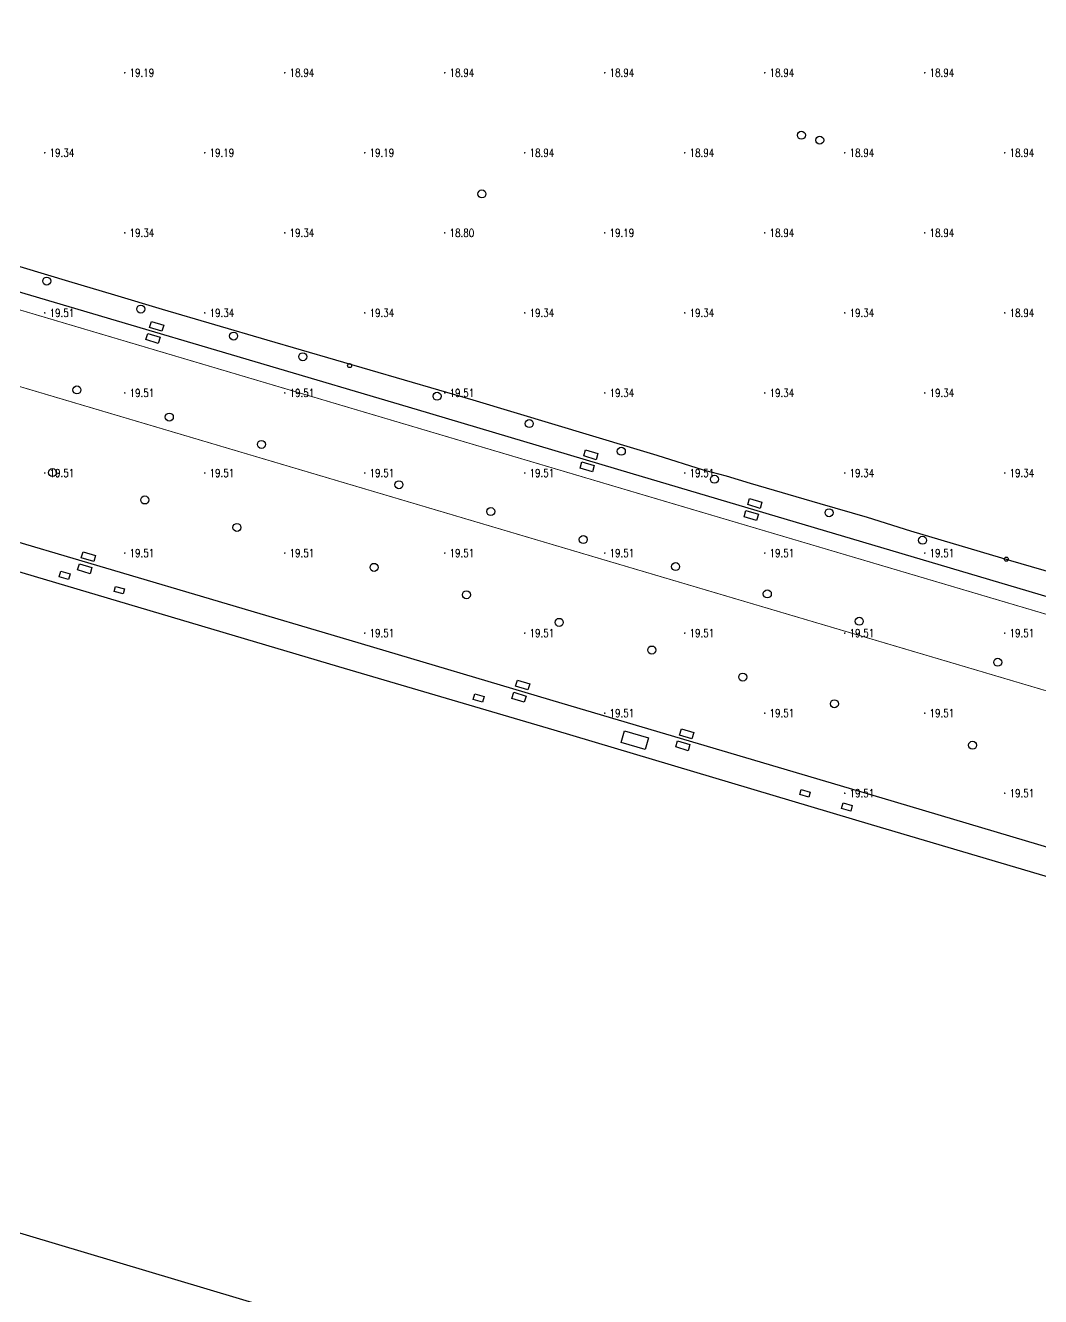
# Model space of a CAD drawing. Extents: x 404846 to 408477, y 3390929 to 3392894.
# Drawn here: x 405548.9 to 405675.8, y 3391671.5 to 3391830.3 of the extents above; entities that cross this region are included whole.
import ezdxf
from ezdxf.enums import TextEntityAlignment as Align

# ---------------------------------------------------------------- set-up
doc = ezdxf.new("R2010")
doc.units = 0
doc.header["$LTSCALE"] = 0.5
doc.layers.get('0').update_dxf_attribs({"linetype": 'CONTINUOUS'})
for name, color, linetype in [('3221', 6, 'CONTINUOUS'), ('DLSS', 4, 'CONTINUOUS'), ('FZTZ', 7, 'CONTINUOUS'), ('GCD', 1, 'CONTINUOUS'), ('GXYZ', 2, 'CONTINUOUS'), ('JMD', 6, 'CONTINUOUS'), ('作业范围', 7, 'CONTINUOUS')]:
    doc.layers.add(name, color=color, linetype=linetype)
doc.styles.add('HZ', font='rs.shx', dxfattribs={"width": 0.8, "bigfont": 'hztxt.shx'})
doc.linetypes.add('444', pattern='A,4.5,[145,AAA.SHX,S=1,R=0,X=0,Y=1],4.5,-0.5,[146,AAA.SHX,S=1,R=0,X=0,Y=0],-0.5', length=10)

# ---------------------------------------------------------------- blocks, each defined once
blk = doc.blocks.new('GC200')
at = {"linetype": 'Continuous', "const_width": 0.2, "flags": 128}
blk.add_lwpolyline([(-0.1, 0, 1), (0.1, 0, 1)], format="xyb", close=True, dxfattribs=at)
blk = doc.blocks.new('gc170')
at = {"linetype": 'Continuous'}
blk.add_circle((0, 0), 0.5, dxfattribs=at)
blk = doc.blocks.new('gc188')
blk.add_circle((0, 0), 1)

msp = doc.modelspace()

# ---------------------------------------------------------------- linework, layer by layer
at = {"layer": '3221', "color": 6}
for points in [[(405808.271, 3391719.92, 19.638), (405755.923, 3391735.408, 19.444), (405703.904, 3391750.827, 19.773), (405664.588, 3391762.512, 19.232), (405624.546, 3391774.342, 19.286), (405597.958, 3391782.252, 18.799), (405537.022, 3391800.27, 19.391), (405483.245, 3391816.195, 19.304), (405444.497, 3391827.698, 19.281)], [(405799.769, 3391691.15, 19.638), (405747.411, 3391706.641, 19.444), (405695.378, 3391722.064, 19.773), (405656.041, 3391733.755, 19.232), (405616.046, 3391745.571, 19.286), (405589.403, 3391753.498, 18.799), (405528.516, 3391771.501, 19.391), (405474.726, 3391787.429, 19.304), (405435.959, 3391798.939, 19.281), (405401.029, 3391809.303, 19.363)]]:
    msp.add_polyline3d(points, dxfattribs=at)
at = {"layer": 'DLSS', "linetype": 'Continuous', "const_width": 0.1, "flags": 128}
for points, elevation in [([(405623.969, 3391772.298), (405536.775, 3391798.153)], 19.376), ([(405621.367, 3391763.502), (405534.165, 3391789.348)], 19.376), ([(405670.553, 3391758.506), (405623.969, 3391772.298)], 19.454), ([(405667.949, 3391749.719), (405621.367, 3391763.502)], 19.454), ([(405707.289, 3391747.639), (405670.553, 3391758.506)], 19.662), ([(405704.692, 3391738.831), (405667.949, 3391749.719)], 19.662)]:
    msp.add_lwpolyline(points, dxfattribs=dict(at, elevation=elevation))
at = {"layer": 'DLSS', "linetype": 'Continuous', "flags": 128}
for points, elevation in [([(405588.126, 3391750.174), (405526.452, 3391768.431)], 19.466), ([(405615.044, 3391742.242), (405588.126, 3391750.174)], 19.397), ([(405654.699, 3391730.443), (405615.044, 3391742.242)], 19.579), ([(405693.741, 3391718.883), (405654.699, 3391730.443)], 19.786)]:
    msp.add_lwpolyline(points, dxfattribs=dict(at, elevation=elevation))
at = {"layer": 'FZTZ', "linetype": 'Continuous', "flags": 128}
for points, elevation in [([(405564.691, 3391793.316), (405566.239, 3391792.849), (405566.007, 3391792.078), (405564.459, 3391792.544), (405564.691, 3391793.316)], 19.543), ([(405564.238, 3391791.811), (405565.786, 3391791.345), (405565.553, 3391790.573), (405564.005, 3391791.04), (405564.238, 3391791.811)], 19.543), ([(405618.955, 3391777.277), (405620.503, 3391776.811), (405620.271, 3391776.039), (405618.722, 3391776.506), (405618.955, 3391777.277)], 19.097), ([(405618.501, 3391775.773), (405620.049, 3391775.306), (405619.817, 3391774.534), (405618.269, 3391775.001), (405618.501, 3391775.773)], 19.097), ([(405639.465, 3391771.199), (405641.013, 3391770.732), (405640.781, 3391769.96), (405639.233, 3391770.427), (405639.465, 3391771.199)], 19.508), ([(405639.012, 3391769.694), (405640.56, 3391769.227), (405640.327, 3391768.456), (405638.779, 3391768.922), (405639.012, 3391769.694)], 19.508), ([(405555.702, 3391763.044), (405557.25, 3391762.577), (405557.017, 3391761.805), (405555.469, 3391762.272), (405555.702, 3391763.044)], 19.617), ([(405556.155, 3391764.548), (405557.703, 3391764.082), (405557.471, 3391763.31), (405555.923, 3391763.777), (405556.155, 3391764.548)], 19.617), ([(405553.36, 3391762.119), (405554.543, 3391761.767), (405554.333, 3391761.06), (405553.149, 3391761.413), (405553.36, 3391762.119)], 19.91), ([(405561.142, 3391759.269), (405560.025, 3391759.595), (405560.207, 3391760.221), (405561.324, 3391759.896), (405561.142, 3391759.269)], 19.917), ([(405610.443, 3391748.52), (405611.991, 3391748.053), (405611.758, 3391747.282), (405610.21, 3391747.748), (405610.443, 3391748.52)], 19.09), ([(405606.074, 3391745.742), (405604.909, 3391746.083), (405605.115, 3391746.784), (405606.279, 3391746.443), (405606.074, 3391745.742)], 19.269), ([(405609.987, 3391746.986), (405611.535, 3391746.519), (405611.303, 3391745.747), (405609.755, 3391746.214), (405609.987, 3391746.986)], 19.09), ([(405630.941, 3391742.419), (405632.489, 3391741.952), (405632.256, 3391741.18), (405630.708, 3391741.647), (405630.941, 3391742.419)], 19.58), ([(405626.4, 3391739.84), (405623.422, 3391740.704), (405623.844, 3391742.158), (405626.822, 3391741.294), (405626.4, 3391739.84)], 19.535), ([(405630.456, 3391740.932), (405632.004, 3391740.466), (405631.772, 3391739.694), (405630.224, 3391740.161), (405630.456, 3391740.932)], 19.58), ([(405646.864, 3391733.903), (405645.742, 3391734.231), (405645.919, 3391734.839), (405647.042, 3391734.511), (405646.864, 3391733.903)], 19.951), ([(405651.142, 3391733.167), (405652.292, 3391732.852), (405652.101, 3391732.154), (405650.951, 3391732.469), (405651.142, 3391733.167)], 19.938)]:
    msp.add_lwpolyline(points, close=True, dxfattribs=dict(at, elevation=elevation))
at = {"layer": 'JMD', "linetype": '444', "flags": 128}
for points, elevation in [([(405604.89, 3391783.466), (405579.174, 3391790.984), (405566.071, 3391794.784), (405560.118, 3391796.578), (405554.355, 3391798.287), (405548.697, 3391799.99), (405545.479, 3391800.988), (405535.674, 3391803.898)], 21.367), ([(405624.976, 3391777.437), (405604.89, 3391783.466)], 21.105), ([(405810.371, 3391722.429), (405801.555, 3391725.184), (405793.098, 3391727.565), (405765.435, 3391735.835), (405754.864, 3391738.957), (405718.55, 3391749.701), (405708.119, 3391752.72), (405686.89, 3391759.111), (405672.123, 3391763.391), (405659.61, 3391767.134), (405654.193, 3391768.81), (405648.273, 3391770.516), (405639.568, 3391773.062), (405636.587, 3391773.989), (405633.688, 3391774.755), (405627.905, 3391776.55), (405624.976, 3391777.437)], 21.467)]:
    msp.add_lwpolyline(points, dxfattribs=dict(at, elevation=elevation))
at = {"layer": '作业范围'}
msp.add_lwpolyline([(408477.137, 3391790.398), (408067.337, 3390929.379), (404846.358, 3391888.38), (405152.269, 3392894.287)], close=True, dxfattribs=at)

# ---------------------------------------------------------------- block references
at = {"layer": 'GCD', "linetype": 'Continuous'}
ref = msp.add_blockref('GC200', (405561.358, 3391824.379, 19.187), dxfattribs=dict(at, xscale=0.5, yscale=0.5, zscale=0.5))
ref.add_attrib('height', '19.19', dxfattribs={"linetype": 'Continuous', "height": 1, "style": 'HZ', "width": 0.8}).set_placement((405561.958, 3391824.379, 19.187), align=Align.MIDDLE_LEFT)
ref = msp.add_blockref('GC200', (405581.358, 3391824.379, 18.944), dxfattribs=dict(at, xscale=0.5, yscale=0.5, zscale=0.5))
ref.add_attrib('height', '18.94', dxfattribs={"linetype": 'Continuous', "height": 1, "style": 'HZ', "width": 0.8}).set_placement((405581.958, 3391824.379, 18.944), align=Align.MIDDLE_LEFT)
ref = msp.add_blockref('GC200', (405601.358, 3391824.379, 18.944), dxfattribs=dict(at, xscale=0.5, yscale=0.5, zscale=0.5))
ref.add_attrib('height', '18.94', dxfattribs={"linetype": 'Continuous', "height": 1, "style": 'HZ', "width": 0.8}).set_placement((405601.958, 3391824.379, 18.944), align=Align.MIDDLE_LEFT)
ref = msp.add_blockref('GC200', (405621.358, 3391824.379, 18.944), dxfattribs=dict(at, xscale=0.5, yscale=0.5, zscale=0.5))
ref.add_attrib('height', '18.94', dxfattribs={"linetype": 'Continuous', "height": 1, "style": 'HZ', "width": 0.8}).set_placement((405621.958, 3391824.379, 18.944), align=Align.MIDDLE_LEFT)
ref = msp.add_blockref('GC200', (405641.358, 3391824.379, 18.944), dxfattribs=dict(at, xscale=0.5, yscale=0.5, zscale=0.5))
ref.add_attrib('height', '18.94', dxfattribs={"linetype": 'Continuous', "height": 1, "style": 'HZ', "width": 0.8}).set_placement((405641.958, 3391824.379, 18.944), align=Align.MIDDLE_LEFT)
ref = msp.add_blockref('GC200', (405661.358, 3391824.379, 18.944), dxfattribs=dict(at, xscale=0.5, yscale=0.5, zscale=0.5))
ref.add_attrib('height', '18.94', dxfattribs={"linetype": 'Continuous', "height": 1, "style": 'HZ', "width": 0.8}).set_placement((405661.958, 3391824.379, 18.944), align=Align.MIDDLE_LEFT)
ref = msp.add_blockref('GC200', (405551.358, 3391814.379, 19.336), dxfattribs=dict(at, xscale=0.5, yscale=0.5, zscale=0.5))
ref.add_attrib('height', '19.34', dxfattribs={"linetype": 'Continuous', "height": 1, "style": 'HZ', "width": 0.8}).set_placement((405551.958, 3391814.379, 19.336), align=Align.MIDDLE_LEFT)
ref = msp.add_blockref('GC200', (405571.358, 3391814.379, 19.187), dxfattribs=dict(at, xscale=0.5, yscale=0.5, zscale=0.5))
ref.add_attrib('height', '19.19', dxfattribs={"linetype": 'Continuous', "height": 1, "style": 'HZ', "width": 0.8}).set_placement((405571.958, 3391814.379, 19.187), align=Align.MIDDLE_LEFT)
ref = msp.add_blockref('GC200', (405591.358, 3391814.379, 19.187), dxfattribs=dict(at, xscale=0.5, yscale=0.5, zscale=0.5))
ref.add_attrib('height', '19.19', dxfattribs={"linetype": 'Continuous', "height": 1, "style": 'HZ', "width": 0.8}).set_placement((405591.958, 3391814.379, 19.187), align=Align.MIDDLE_LEFT)
ref = msp.add_blockref('GC200', (405611.358, 3391814.379, 18.944), dxfattribs=dict(at, xscale=0.5, yscale=0.5, zscale=0.5))
ref.add_attrib('height', '18.94', dxfattribs={"linetype": 'Continuous', "height": 1, "style": 'HZ', "width": 0.8}).set_placement((405611.958, 3391814.379, 18.944), align=Align.MIDDLE_LEFT)
ref = msp.add_blockref('GC200', (405631.358, 3391814.379, 18.944), dxfattribs=dict(at, xscale=0.5, yscale=0.5, zscale=0.5))
ref.add_attrib('height', '18.94', dxfattribs={"linetype": 'Continuous', "height": 1, "style": 'HZ', "width": 0.8}).set_placement((405631.958, 3391814.379, 18.944), align=Align.MIDDLE_LEFT)
ref = msp.add_blockref('GC200', (405651.358, 3391814.379, 18.944), dxfattribs=dict(at, xscale=0.5, yscale=0.5, zscale=0.5))
ref.add_attrib('height', '18.94', dxfattribs={"linetype": 'Continuous', "height": 1, "style": 'HZ', "width": 0.8}).set_placement((405651.958, 3391814.379, 18.944), align=Align.MIDDLE_LEFT)
ref = msp.add_blockref('GC200', (405671.358, 3391814.379, 18.944), dxfattribs=dict(at, xscale=0.5, yscale=0.5, zscale=0.5))
ref.add_attrib('height', '18.94', dxfattribs={"linetype": 'Continuous', "height": 1, "style": 'HZ', "width": 0.8}).set_placement((405671.958, 3391814.379, 18.944), align=Align.MIDDLE_LEFT)
ref = msp.add_blockref('GC200', (405561.358, 3391804.379, 19.336), dxfattribs=dict(at, xscale=0.5, yscale=0.5, zscale=0.5))
ref.add_attrib('height', '19.34', dxfattribs={"linetype": 'Continuous', "height": 1, "style": 'HZ', "width": 0.8}).set_placement((405561.958, 3391804.379, 19.336), align=Align.MIDDLE_LEFT)
ref = msp.add_blockref('GC200', (405581.358, 3391804.379, 19.336), dxfattribs=dict(at, xscale=0.5, yscale=0.5, zscale=0.5))
ref.add_attrib('height', '19.34', dxfattribs={"linetype": 'Continuous', "height": 1, "style": 'HZ', "width": 0.8}).set_placement((405581.958, 3391804.379, 19.336), align=Align.MIDDLE_LEFT)
ref = msp.add_blockref('GC200', (405601.358, 3391804.379, 18.8), dxfattribs=dict(at, xscale=0.5, yscale=0.5, zscale=0.5))
ref.add_attrib('height', '18.80', dxfattribs={"linetype": 'Continuous', "height": 1, "style": 'HZ', "width": 0.8}).set_placement((405601.958, 3391804.379, 18.8), align=Align.MIDDLE_LEFT)
ref = msp.add_blockref('GC200', (405621.358, 3391804.379, 19.187), dxfattribs=dict(at, xscale=0.5, yscale=0.5, zscale=0.5))
ref.add_attrib('height', '19.19', dxfattribs={"linetype": 'Continuous', "height": 1, "style": 'HZ', "width": 0.8}).set_placement((405621.958, 3391804.379, 19.187), align=Align.MIDDLE_LEFT)
ref = msp.add_blockref('GC200', (405641.358, 3391804.379, 18.944), dxfattribs=dict(at, xscale=0.5, yscale=0.5, zscale=0.5))
ref.add_attrib('height', '18.94', dxfattribs={"linetype": 'Continuous', "height": 1, "style": 'HZ', "width": 0.8}).set_placement((405641.958, 3391804.379, 18.944), align=Align.MIDDLE_LEFT)
ref = msp.add_blockref('GC200', (405661.358, 3391804.379, 18.944), dxfattribs=dict(at, xscale=0.5, yscale=0.5, zscale=0.5))
ref.add_attrib('height', '18.94', dxfattribs={"linetype": 'Continuous', "height": 1, "style": 'HZ', "width": 0.8}).set_placement((405661.958, 3391804.379, 18.944), align=Align.MIDDLE_LEFT)
ref = msp.add_blockref('GC200', (405551.358, 3391794.379, 19.51), dxfattribs=dict(at, xscale=0.5, yscale=0.5, zscale=0.5))
ref.add_attrib('height', '19.51', dxfattribs={"linetype": 'Continuous', "height": 1, "style": 'HZ', "width": 0.8}).set_placement((405551.958, 3391794.379, 19.51), align=Align.MIDDLE_LEFT)
ref = msp.add_blockref('GC200', (405571.358, 3391794.379, 19.336), dxfattribs=dict(at, xscale=0.5, yscale=0.5, zscale=0.5))
ref.add_attrib('height', '19.34', dxfattribs={"linetype": 'Continuous', "height": 1, "style": 'HZ', "width": 0.8}).set_placement((405571.958, 3391794.379, 19.336), align=Align.MIDDLE_LEFT)
ref = msp.add_blockref('GC200', (405591.358, 3391794.379, 19.336), dxfattribs=dict(at, xscale=0.5, yscale=0.5, zscale=0.5))
ref.add_attrib('height', '19.34', dxfattribs={"linetype": 'Continuous', "height": 1, "style": 'HZ', "width": 0.8}).set_placement((405591.958, 3391794.379, 19.336), align=Align.MIDDLE_LEFT)
ref = msp.add_blockref('GC200', (405611.358, 3391794.379, 19.336), dxfattribs=dict(at, xscale=0.5, yscale=0.5, zscale=0.5))
ref.add_attrib('height', '19.34', dxfattribs={"linetype": 'Continuous', "height": 1, "style": 'HZ', "width": 0.8}).set_placement((405611.958, 3391794.379, 19.336), align=Align.MIDDLE_LEFT)
ref = msp.add_blockref('GC200', (405631.358, 3391794.379, 19.336), dxfattribs=dict(at, xscale=0.5, yscale=0.5, zscale=0.5))
ref.add_attrib('height', '19.34', dxfattribs={"linetype": 'Continuous', "height": 1, "style": 'HZ', "width": 0.8}).set_placement((405631.958, 3391794.379, 19.336), align=Align.MIDDLE_LEFT)
ref = msp.add_blockref('GC200', (405651.358, 3391794.379, 19.336), dxfattribs=dict(at, xscale=0.5, yscale=0.5, zscale=0.5))
ref.add_attrib('height', '19.34', dxfattribs={"linetype": 'Continuous', "height": 1, "style": 'HZ', "width": 0.8}).set_placement((405651.958, 3391794.379, 19.336), align=Align.MIDDLE_LEFT)
ref = msp.add_blockref('GC200', (405671.358, 3391794.379, 18.944), dxfattribs=dict(at, xscale=0.5, yscale=0.5, zscale=0.5))
ref.add_attrib('height', '18.94', dxfattribs={"linetype": 'Continuous', "height": 1, "style": 'HZ', "width": 0.8}).set_placement((405671.958, 3391794.379, 18.944), align=Align.MIDDLE_LEFT)
ref = msp.add_blockref('GC200', (405561.358, 3391784.379, 19.51), dxfattribs=dict(at, xscale=0.5, yscale=0.5, zscale=0.5))
ref.add_attrib('height', '19.51', dxfattribs={"linetype": 'Continuous', "height": 1, "style": 'HZ', "width": 0.8}).set_placement((405561.958, 3391784.379, 19.51), align=Align.MIDDLE_LEFT)
ref = msp.add_blockref('GC200', (405581.358, 3391784.379, 19.51), dxfattribs=dict(at, xscale=0.5, yscale=0.5, zscale=0.5))
ref.add_attrib('height', '19.51', dxfattribs={"linetype": 'Continuous', "height": 1, "style": 'HZ', "width": 0.8}).set_placement((405581.958, 3391784.379, 19.51), align=Align.MIDDLE_LEFT)
ref = msp.add_blockref('GC200', (405601.358, 3391784.379, 19.51), dxfattribs=dict(at, xscale=0.5, yscale=0.5, zscale=0.5))
ref.add_attrib('height', '19.51', dxfattribs={"linetype": 'Continuous', "height": 1, "style": 'HZ', "width": 0.8}).set_placement((405601.958, 3391784.379, 19.51), align=Align.MIDDLE_LEFT)
ref = msp.add_blockref('GC200', (405621.358, 3391784.379, 19.336), dxfattribs=dict(at, xscale=0.5, yscale=0.5, zscale=0.5))
ref.add_attrib('height', '19.34', dxfattribs={"linetype": 'Continuous', "height": 1, "style": 'HZ', "width": 0.8}).set_placement((405621.958, 3391784.379, 19.336), align=Align.MIDDLE_LEFT)
ref = msp.add_blockref('GC200', (405641.358, 3391784.379, 19.336), dxfattribs=dict(at, xscale=0.5, yscale=0.5, zscale=0.5))
ref.add_attrib('height', '19.34', dxfattribs={"linetype": 'Continuous', "height": 1, "style": 'HZ', "width": 0.8}).set_placement((405641.958, 3391784.379, 19.336), align=Align.MIDDLE_LEFT)
ref = msp.add_blockref('GC200', (405661.358, 3391784.379, 19.336), dxfattribs=dict(at, xscale=0.5, yscale=0.5, zscale=0.5))
ref.add_attrib('height', '19.34', dxfattribs={"linetype": 'Continuous', "height": 1, "style": 'HZ', "width": 0.8}).set_placement((405661.958, 3391784.379, 19.336), align=Align.MIDDLE_LEFT)
ref = msp.add_blockref('GC200', (405551.358, 3391774.379, 19.51), dxfattribs=dict(at, xscale=0.5, yscale=0.5, zscale=0.5))
ref.add_attrib('height', '19.51', dxfattribs={"linetype": 'Continuous', "height": 1, "style": 'HZ', "width": 0.8}).set_placement((405551.958, 3391774.379, 19.51), align=Align.MIDDLE_LEFT)
ref = msp.add_blockref('GC200', (405571.358, 3391774.379, 19.51), dxfattribs=dict(at, xscale=0.5, yscale=0.5, zscale=0.5))
ref.add_attrib('height', '19.51', dxfattribs={"linetype": 'Continuous', "height": 1, "style": 'HZ', "width": 0.8}).set_placement((405571.958, 3391774.379, 19.51), align=Align.MIDDLE_LEFT)
ref = msp.add_blockref('GC200', (405591.358, 3391774.379, 19.51), dxfattribs=dict(at, xscale=0.5, yscale=0.5, zscale=0.5))
ref.add_attrib('height', '19.51', dxfattribs={"linetype": 'Continuous', "height": 1, "style": 'HZ', "width": 0.8}).set_placement((405591.958, 3391774.379, 19.51), align=Align.MIDDLE_LEFT)
ref = msp.add_blockref('GC200', (405611.358, 3391774.379, 19.51), dxfattribs=dict(at, xscale=0.5, yscale=0.5, zscale=0.5))
ref.add_attrib('height', '19.51', dxfattribs={"linetype": 'Continuous', "height": 1, "style": 'HZ', "width": 0.8}).set_placement((405611.958, 3391774.379, 19.51), align=Align.MIDDLE_LEFT)
ref = msp.add_blockref('GC200', (405631.358, 3391774.379, 19.51), dxfattribs=dict(at, xscale=0.5, yscale=0.5, zscale=0.5))
ref.add_attrib('height', '19.51', dxfattribs={"linetype": 'Continuous', "height": 1, "style": 'HZ', "width": 0.8}).set_placement((405631.958, 3391774.379, 19.51), align=Align.MIDDLE_LEFT)
ref = msp.add_blockref('GC200', (405651.358, 3391774.379, 19.336), dxfattribs=dict(at, xscale=0.5, yscale=0.5, zscale=0.5))
ref.add_attrib('height', '19.34', dxfattribs={"linetype": 'Continuous', "height": 1, "style": 'HZ', "width": 0.8}).set_placement((405651.958, 3391774.379, 19.336), align=Align.MIDDLE_LEFT)
ref = msp.add_blockref('GC200', (405671.358, 3391774.379, 19.336), dxfattribs=dict(at, xscale=0.5, yscale=0.5, zscale=0.5))
ref.add_attrib('height', '19.34', dxfattribs={"linetype": 'Continuous', "height": 1, "style": 'HZ', "width": 0.8}).set_placement((405671.958, 3391774.379, 19.336), align=Align.MIDDLE_LEFT)
ref = msp.add_blockref('GC200', (405561.358, 3391764.379, 19.51), dxfattribs=dict(at, xscale=0.5, yscale=0.5, zscale=0.5))
ref.add_attrib('height', '19.51', dxfattribs={"linetype": 'Continuous', "height": 1, "style": 'HZ', "width": 0.8}).set_placement((405561.958, 3391764.379, 19.51), align=Align.MIDDLE_LEFT)
ref = msp.add_blockref('GC200', (405581.358, 3391764.379, 19.51), dxfattribs=dict(at, xscale=0.5, yscale=0.5, zscale=0.5))
ref.add_attrib('height', '19.51', dxfattribs={"linetype": 'Continuous', "height": 1, "style": 'HZ', "width": 0.8}).set_placement((405581.958, 3391764.379, 19.51), align=Align.MIDDLE_LEFT)
ref = msp.add_blockref('GC200', (405601.358, 3391764.379, 19.51), dxfattribs=dict(at, xscale=0.5, yscale=0.5, zscale=0.5))
ref.add_attrib('height', '19.51', dxfattribs={"linetype": 'Continuous', "height": 1, "style": 'HZ', "width": 0.8}).set_placement((405601.958, 3391764.379, 19.51), align=Align.MIDDLE_LEFT)
ref = msp.add_blockref('GC200', (405621.358, 3391764.379, 19.51), dxfattribs=dict(at, xscale=0.5, yscale=0.5, zscale=0.5))
ref.add_attrib('height', '19.51', dxfattribs={"linetype": 'Continuous', "height": 1, "style": 'HZ', "width": 0.8}).set_placement((405621.958, 3391764.379, 19.51), align=Align.MIDDLE_LEFT)
ref = msp.add_blockref('GC200', (405641.358, 3391764.379, 19.51), dxfattribs=dict(at, xscale=0.5, yscale=0.5, zscale=0.5))
ref.add_attrib('height', '19.51', dxfattribs={"linetype": 'Continuous', "height": 1, "style": 'HZ', "width": 0.8}).set_placement((405641.958, 3391764.379, 19.51), align=Align.MIDDLE_LEFT)
ref = msp.add_blockref('GC200', (405661.358, 3391764.379, 19.51), dxfattribs=dict(at, xscale=0.5, yscale=0.5, zscale=0.5))
ref.add_attrib('height', '19.51', dxfattribs={"linetype": 'Continuous', "height": 1, "style": 'HZ', "width": 0.8}).set_placement((405661.958, 3391764.379, 19.51), align=Align.MIDDLE_LEFT)
ref = msp.add_blockref('GC200', (405591.358, 3391754.379, 19.51), dxfattribs=dict(at, xscale=0.5, yscale=0.5, zscale=0.5))
ref.add_attrib('height', '19.51', dxfattribs={"linetype": 'Continuous', "height": 1, "style": 'HZ', "width": 0.8}).set_placement((405591.958, 3391754.379, 19.51), align=Align.MIDDLE_LEFT)
ref = msp.add_blockref('GC200', (405611.358, 3391754.379, 19.51), dxfattribs=dict(at, xscale=0.5, yscale=0.5, zscale=0.5))
ref.add_attrib('height', '19.51', dxfattribs={"linetype": 'Continuous', "height": 1, "style": 'HZ', "width": 0.8}).set_placement((405611.958, 3391754.379, 19.51), align=Align.MIDDLE_LEFT)
ref = msp.add_blockref('GC200', (405631.358, 3391754.379, 19.51), dxfattribs=dict(at, xscale=0.5, yscale=0.5, zscale=0.5))
ref.add_attrib('height', '19.51', dxfattribs={"linetype": 'Continuous', "height": 1, "style": 'HZ', "width": 0.8}).set_placement((405631.958, 3391754.379, 19.51), align=Align.MIDDLE_LEFT)
ref = msp.add_blockref('GC200', (405651.358, 3391754.379, 19.51), dxfattribs=dict(at, xscale=0.5, yscale=0.5, zscale=0.5))
ref.add_attrib('height', '19.51', dxfattribs={"linetype": 'Continuous', "height": 1, "style": 'HZ', "width": 0.8}).set_placement((405651.958, 3391754.379, 19.51), align=Align.MIDDLE_LEFT)
ref = msp.add_blockref('GC200', (405671.358, 3391754.379, 19.51), dxfattribs=dict(at, xscale=0.5, yscale=0.5, zscale=0.5))
ref.add_attrib('height', '19.51', dxfattribs={"linetype": 'Continuous', "height": 1, "style": 'HZ', "width": 0.8}).set_placement((405671.958, 3391754.379, 19.51), align=Align.MIDDLE_LEFT)
ref = msp.add_blockref('GC200', (405621.358, 3391744.379, 19.51), dxfattribs=dict(at, xscale=0.5, yscale=0.5, zscale=0.5))
ref.add_attrib('height', '19.51', dxfattribs={"linetype": 'Continuous', "height": 1, "style": 'HZ', "width": 0.8}).set_placement((405621.958, 3391744.379, 19.51), align=Align.MIDDLE_LEFT)
ref = msp.add_blockref('GC200', (405641.358, 3391744.379, 19.51), dxfattribs=dict(at, xscale=0.5, yscale=0.5, zscale=0.5))
ref.add_attrib('height', '19.51', dxfattribs={"linetype": 'Continuous', "height": 1, "style": 'HZ', "width": 0.8}).set_placement((405641.958, 3391744.379, 19.51), align=Align.MIDDLE_LEFT)
ref = msp.add_blockref('GC200', (405661.358, 3391744.379, 19.51), dxfattribs=dict(at, xscale=0.5, yscale=0.5, zscale=0.5))
ref.add_attrib('height', '19.51', dxfattribs={"linetype": 'Continuous', "height": 1, "style": 'HZ', "width": 0.8}).set_placement((405661.958, 3391744.379, 19.51), align=Align.MIDDLE_LEFT)
ref = msp.add_blockref('GC200', (405651.358, 3391734.379, 19.51), dxfattribs=dict(at, xscale=0.5, yscale=0.5, zscale=0.5))
ref.add_attrib('height', '19.51', dxfattribs={"linetype": 'Continuous', "height": 1, "style": 'HZ', "width": 0.8}).set_placement((405651.958, 3391734.379, 19.51), align=Align.MIDDLE_LEFT)
ref = msp.add_blockref('GC200', (405671.358, 3391734.379, 19.51), dxfattribs=dict(at, xscale=0.5, yscale=0.5, zscale=0.5))
ref.add_attrib('height', '19.51', dxfattribs={"linetype": 'Continuous', "height": 1, "style": 'HZ', "width": 0.8}).set_placement((405671.958, 3391734.379, 19.51), align=Align.MIDDLE_LEFT)
at = {"layer": 'GXYZ', "linetype": 'Continuous', "xscale": 0.5, "yscale": 0.5}
for name, p in [('gc188', (405645.933, 3391816.581, 18.99)), ('gc188', (405648.226, 3391815.958, 18.99)), ('gc188', (405605.996, 3391809.24, 19.081)), ('gc188', (405551.605, 3391798.36, 19.601)), ('gc188', (405563.364, 3391794.856, 19.636)), ('gc188', (405574.965, 3391791.485, 19.444)), ('gc188', (405583.614, 3391788.906, 19.165)), ('gc170', (405589.465, 3391787.792, 19.216)), ('gc188', (405555.378, 3391784.755, 19.767)), ('gc188', (405600.397, 3391783.975, 19.078)), ('gc188', (405566.928, 3391781.372, 19.475)), ('gc188', (405611.918, 3391780.548, 18.958)), ('gc188', (405578.445, 3391777.953, 19.28)), ('gc188', (405623.429, 3391777.097, 19.187)), ('gc188', (405552.325, 3391774.432, 19.72)), ('gc188', (405595.631, 3391772.916, 18.78)), ('gc188', (405635.072, 3391773.596, 19.474)), ('gc188', (405563.86, 3391771.01, 19.596)), ('gc188', (405607.114, 3391769.567, 18.861)), ('gc188', (405649.399, 3391769.414, 19.552)), ('gc188', (405575.381, 3391767.577, 19.194)), ('gc188', (405618.672, 3391766.071, 19.401)), ('gc188', (405661.078, 3391765.98, 19.416)), ('gc188', (405592.524, 3391762.596, 18.611)), ('gc188', (405630.216, 3391762.69, 19.432)), ('gc170', (405671.547, 3391763.618, 19.328)), ('gc188', (405604.073, 3391759.166, 18.541)), ('gc188', (405641.678, 3391759.281, 19.46)), ('gc188', (405615.66, 3391755.724, 19.165)), ('gc188', (405653.168, 3391755.863, 19.487)), ('gc188', (405627.236, 3391752.269, 19.269)), ('gc188', (405670.479, 3391750.735, 19.51)), ('gc188', (405638.617, 3391748.886, 19.324)), ('gc188', (405650.066, 3391745.546, 19.623)), ('gc188', (405667.328, 3391740.381, 19.484))]:
    msp.add_blockref(name, p, dxfattribs=at)

doc.saveas('drawing.dxf')
